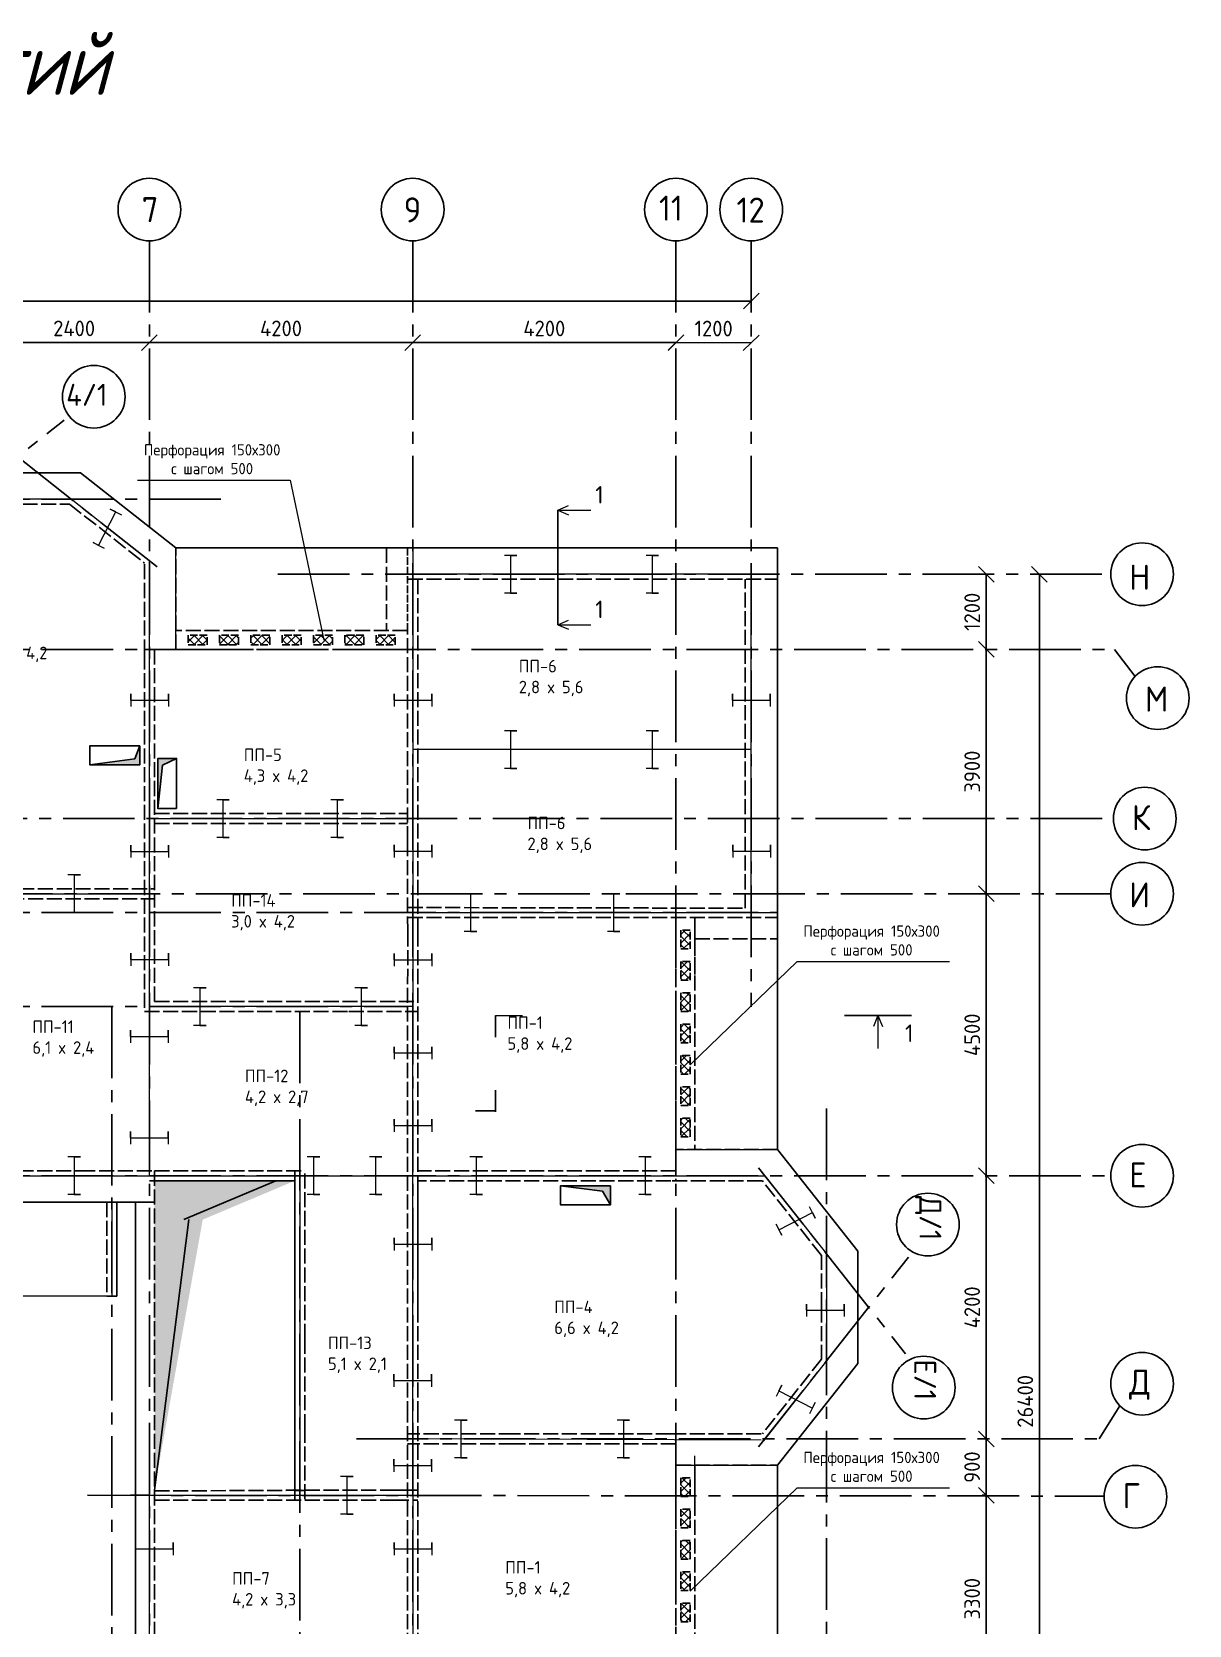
# Model space of a CAD drawing. Header units: millimetres. Extents: x -257254 to 390979, y -202328 to 355504.
# Drawn here: x 144776 to 163235, y 89414 to 114842 of the extents above; entities that cross this region are included whole.
import ezdxf

# ---------------------------------------------------------------- set-up
doc = ezdxf.new("R2010")
doc.units = ezdxf.units.MM
doc.linetypes.add('ACAD_ISO02W100', pattern=[15, 12, -3])
doc.linetypes.add('CENTER2', pattern=[28.575, 19.05, -3.175, 3.175, -3.175])
doc.layers.get('0').update_dxf_attribs({"lineweight": 25})
for name, color, linetype, lineweight in [('Аннотации', 3, 'Continuous', 15), ('перекрытия 2', 3, 'Continuous', 9), ('покрытия', 6, 'Continuous', 18), ('Стены внутренние', 40, 'Continuous', 9), ('Текст', 255, 'Continuous', 20)]:
    doc.layers.add(name, color=color, linetype=linetype, lineweight=lineweight)
doc.layers.add('оси', color=1, linetype='CENTER2')
doc.layers.add('разрез', color=40, linetype='Continuous')
doc.styles.get("Standard").update_dxf_attribs({"font": 'GOST_Common.ttf'})
doc.styles.add('стиль2', font='GOST_Common.ttf', dxfattribs={"height": 2000})
doc.dimstyles.new('ISO-25', dxfattribs={"dimtxt": 250, "dimasz": 250, "dimexe": 1.25, "dimexo": 0.625, "dimgap": 100, "dimtad": 1, "dimdec": 0, "dimtxsty": 'Standard', "dimblk": 'OBLIQUE', "dimcen": 2.5, "dimadec": 0, "dimazin": 0, "dimtfac": 1, "dimtdec": 0, "dimtmove": 0, "dimatfit": 3, "dimfxl": 1, "dimarcsym": 0})

# ---------------------------------------------------------------- blocks, each defined once
blk = doc.blocks.new('_Oblique')
at = {"color": 0, "linetype": 'ByBlock', "lineweight": -2}
blk.add_line((-0.5, -0.5), (0.5, 0.5), dxfattribs=at)
blk = doc.blocks.new('*D88')
at = {"color": 0, "lineweight": -2, "ltscale": 50, "transparency": 16777216}
for p, q in [((144250, 109884), (144250, 109883)), ((144250, 109884), (146650, 109884)), ((146650, 109884), (146650, 109883))]:
    blk.add_line(p, q, dxfattribs=at)
at = {"color": 0, "lineweight": -2, "ltscale": 50, "transparency": 16777216, "xscale": 250, "yscale": 250, "zscale": 250, "rotation": 180}
blk.add_blockref('_Oblique', (144250, 109884), dxfattribs=at)
at = {"color": 0, "lineweight": -2, "ltscale": 50, "transparency": 16777216, "xscale": 250, "yscale": 250, "zscale": 250}
blk.add_blockref('_Oblique', (146650, 109884), dxfattribs=at)
at = {"color": 0, "ltscale": 50, "transparency": 16777216, "insert": (145450, 110109), "char_height": 250, "attachment_point": 5}
blk.add_mtext('2400', dxfattribs=at)
blk = doc.blocks.new('*D89')
at = {"color": 0, "lineweight": -2, "ltscale": 50, "transparency": 16777216}
for p, q in [((146650, 109884), (146650, 109883)), ((146650, 109884), (150850, 109884)), ((150850, 109884), (150850, 109883))]:
    blk.add_line(p, q, dxfattribs=at)
at = {"color": 0, "lineweight": -2, "ltscale": 50, "transparency": 16777216, "xscale": 250, "yscale": 250, "zscale": 250, "rotation": 180}
blk.add_blockref('_Oblique', (146650, 109884), dxfattribs=at)
at = {"color": 0, "lineweight": -2, "ltscale": 50, "transparency": 16777216, "xscale": 250, "yscale": 250, "zscale": 250}
blk.add_blockref('_Oblique', (150850, 109884), dxfattribs=at)
at = {"color": 0, "ltscale": 50, "transparency": 16777216, "insert": (148750, 110109), "char_height": 250, "attachment_point": 5}
blk.add_mtext('4200', dxfattribs=at)
blk = doc.blocks.new('*D73')
at = {"color": 0, "lineweight": -2, "ltscale": 50, "transparency": 16777216}
for p, q in [((150850, 109881), (150850, 109884)), ((150850, 109883), (155050, 109883)), ((155050, 109884), (155050, 109882))]:
    blk.add_line(p, q, dxfattribs=at)
at = {"color": 0, "lineweight": -2, "ltscale": 50, "transparency": 16777216, "xscale": 250, "yscale": 250, "zscale": 250, "rotation": 180}
blk.add_blockref('_Oblique', (150850, 109883), dxfattribs=at)
at = {"color": 0, "lineweight": -2, "ltscale": 50, "transparency": 16777216, "xscale": 250, "yscale": 250, "zscale": 250}
blk.add_blockref('_Oblique', (155050, 109883), dxfattribs=at)
at = {"color": 0, "ltscale": 50, "transparency": 16777216, "insert": (152950, 110108), "char_height": 250, "attachment_point": 5}
blk.add_mtext('4200', dxfattribs=at)
blk = doc.blocks.new('*D74')
at = {"color": 0, "lineweight": -2, "ltscale": 50, "transparency": 16777216}
for p, q in [((160000, 104986), (160001, 104986)), ((160000, 104986), (160000, 101086)), ((160000, 101086), (160001, 101086))]:
    blk.add_line(p, q, dxfattribs=at)
at = {"color": 0, "lineweight": -2, "ltscale": 50, "transparency": 16777216, "xscale": 250, "yscale": 250, "zscale": 250}
for p, rotation in [((160000, 104986), 90), ((160000, 101086), 270)]:
    blk.add_blockref('_Oblique', p, dxfattribs=dict(at, rotation=rotation))
at = {"color": 0, "ltscale": 50, "transparency": 16777216, "insert": (159775, 103036), "char_height": 250, "attachment_point": 5, "rotation": 90}
blk.add_mtext('3900', dxfattribs=at)
blk = doc.blocks.new('*D75')
at = {"color": 0, "lineweight": -2, "ltscale": 50, "transparency": 16777216}
for p, q in [((160000, 101086), (160001, 101086)), ((160000, 101086), (160000, 96586)), ((160022, 96586), (159999, 96586))]:
    blk.add_line(p, q, dxfattribs=at)
at = {"color": 0, "lineweight": -2, "ltscale": 50, "transparency": 16777216, "xscale": 250, "yscale": 250, "zscale": 250}
for p, rotation in [((160000, 101086), 90), ((160000, 96586), 270)]:
    blk.add_blockref('_Oblique', p, dxfattribs=dict(at, rotation=rotation))
at = {"color": 0, "ltscale": 50, "transparency": 16777216, "insert": (159775, 98836), "char_height": 250, "attachment_point": 5, "rotation": 90}
blk.add_mtext('4500', dxfattribs=at)
blk = doc.blocks.new('*D76')
at = {"color": 0, "lineweight": -2, "ltscale": 50, "transparency": 16777216}
for p, q in [((160022, 96586), (159999, 96586)), ((160000, 96586), (160000, 92386)), ((160000, 92386), (160001, 92386))]:
    blk.add_line(p, q, dxfattribs=at)
at = {"color": 0, "lineweight": -2, "ltscale": 50, "transparency": 16777216, "xscale": 250, "yscale": 250, "zscale": 250}
for p, rotation in [((160000, 96586), 90), ((160000, 92386), 270)]:
    blk.add_blockref('_Oblique', p, dxfattribs=dict(at, rotation=rotation))
at = {"color": 0, "ltscale": 50, "transparency": 16777216, "insert": (159775, 94486), "char_height": 250, "attachment_point": 5, "rotation": 90}
blk.add_mtext('4200', dxfattribs=at)
blk = doc.blocks.new('*D77')
at = {"color": 0, "lineweight": -2, "ltscale": 50, "transparency": 16777216}
for p, q in [((159935, 91486), (160001, 91486)), ((160000, 91486), (160000, 88186)), ((160000, 88186), (160001, 88186))]:
    blk.add_line(p, q, dxfattribs=at)
at = {"color": 0, "lineweight": -2, "ltscale": 50, "transparency": 16777216, "xscale": 250, "yscale": 250, "zscale": 250}
for p, rotation in [((160000, 91486), 90), ((160000, 88186), 270)]:
    blk.add_blockref('_Oblique', p, dxfattribs=dict(at, rotation=rotation))
at = {"color": 0, "ltscale": 50, "transparency": 16777216, "insert": (159775, 89836), "char_height": 250, "attachment_point": 5, "rotation": 90}
blk.add_mtext('3300', dxfattribs=at)
blk = doc.blocks.new('*D92')
at = {"color": 0, "lineweight": -2, "ltscale": 50, "transparency": 16777216}
for p, q in [((159999, 92386), (159997, 92386)), ((159999, 91486), (159999, 92386)), ((159999, 91486), (159997, 91486))]:
    blk.add_line(p, q, dxfattribs=at)
at = {"color": 0, "lineweight": -2, "ltscale": 50, "transparency": 16777216, "xscale": 250, "yscale": 250, "zscale": 250}
for p, rotation in [((159999, 92386), 90), ((159999, 91486), 270)]:
    blk.add_blockref('_Oblique', p, dxfattribs=dict(at, rotation=rotation))
at = {"color": 0, "ltscale": 50, "transparency": 16777216, "insert": (159774, 91936), "char_height": 250, "attachment_point": 5, "rotation": 90}
blk.add_mtext('900', dxfattribs=at)
blk = doc.blocks.new('*D93')
at = {"color": 0, "lineweight": -2, "ltscale": 50, "transparency": 16777216}
for p, q in [((159999, 106186), (160000, 106186)), ((159999, 104986), (159999, 106186)), ((159999, 104986), (160000, 104986))]:
    blk.add_line(p, q, dxfattribs=at)
at = {"color": 0, "lineweight": -2, "ltscale": 50, "transparency": 16777216, "xscale": 250, "yscale": 250, "zscale": 250}
for p, rotation in [((159999, 106186), 90), ((159999, 104986), 270)]:
    blk.add_blockref('_Oblique', p, dxfattribs=dict(at, rotation=rotation))
at = {"color": 0, "ltscale": 50, "transparency": 16777216, "insert": (159774, 105586), "char_height": 250, "attachment_point": 5, "rotation": 90}
blk.add_mtext('1200', dxfattribs=at)
blk = doc.blocks.new('*D94')
at = {"color": 0, "lineweight": -2, "ltscale": 50, "transparency": 16777216}
for p, q in [((155050, 109884), (155050, 109883)), ((155050, 109884), (156250, 109879)), ((156250, 109879), (156250, 109878))]:
    blk.add_line(p, q, dxfattribs=at)
at = {"color": 0, "lineweight": -2, "ltscale": 50, "transparency": 16777216, "xscale": 250, "yscale": 250, "zscale": 250}
for p, rotation in [((155050, 109884), 179.7612689669018), ((156250, 109879), 359.7612689669018)]:
    blk.add_blockref('_Oblique', p, dxfattribs=dict(at, rotation=rotation))
at = {"color": 0, "ltscale": 50, "transparency": 16777216, "insert": (155651, 110107), "char_height": 250, "attachment_point": 5, "rotation": 359.7613}
blk.add_mtext('1200', dxfattribs=at)
blk = doc.blocks.new('*D96')
at = {"color": 0, "lineweight": -2, "transparency": 16777216}
for p, q in [((129850, 110544), (129850, 110543)), ((129850, 110544), (156250, 110544)), ((156250, 110393), (156250, 110546))]:
    blk.add_line(p, q, dxfattribs=at)
at = {"color": 0, "lineweight": -2, "transparency": 16777216, "xscale": 250, "yscale": 250, "zscale": 250, "rotation": 180}
blk.add_blockref('_Oblique', (129850, 110544), dxfattribs=at)
at = {"color": 0, "lineweight": -2, "transparency": 16777216, "xscale": 250, "yscale": 250, "zscale": 250}
blk.add_blockref('_Oblique', (156250, 110544), dxfattribs=at)
at = {"color": 0, "transparency": 16777216, "insert": (143050, 110769), "char_height": 250, "attachment_point": 5}
blk.add_mtext('26400', dxfattribs=at)
blk = doc.blocks.new('*D101')
at = {"color": 0, "lineweight": -2, "transparency": 16777216}
for p, q in [((160847, 106186), (160848, 106186)), ((160847, 79786), (160847, 106186)), ((160847, 79786), (160848, 79786))]:
    blk.add_line(p, q, dxfattribs=at)
at = {"color": 0, "lineweight": -2, "transparency": 16777216, "xscale": 250, "yscale": 250, "zscale": 250}
for p, rotation in [((160847, 106186), 90), ((160847, 79786), 270)]:
    blk.add_blockref('_Oblique', p, dxfattribs=dict(at, rotation=rotation))
at = {"color": 0, "transparency": 16777216, "insert": (160622, 92986), "char_height": 250, "attachment_point": 5, "rotation": 90}
blk.add_mtext('26400', dxfattribs=at)

msp = doc.modelspace()

# ---------------------------------------------------------------- hatches: boundary and pattern name
h = msp.add_hatch(color=256)
h.dxf.hatch_style = 1
h.paths.add_polyline_path([(146500.41373, 103446.18492), (146416.85851, 103241.78017), (145700.41373, 103146.18492), (146500.41373, 103146.18492)])
h = msp.add_hatch(color=256)
h.dxf.hatch_style = 1
h.paths.add_polyline_path([(147085.18941, 103246.19097), (146785.18941, 103246.19097), (146785.18941, 102446.19097), (146861.91488, 103139.14527)])
at = {"ltscale": 50}
h = msp.add_hatch(color=256, dxfattribs=at)
h.dxf.hatch_style = 1
h.paths.add_polyline_path([(147501.21885, 95886.09489), (148970.00179, 96506.19097), (146730.00184, 96506.19097), (146733.52641, 91593.81309)])
h = msp.add_hatch(color=256)
h.dxf.hatch_style = 1
h.paths.add_polyline_path([(154008.05866, 96424.26461), (153208.05866, 96424.26461), (153880.40576, 96342.43897), (154008.05866, 96124.26461)])
at = {"layer": 'разрез'}
h = msp.add_hatch(dxfattribs=at)
h.set_pattern_fill('NET', color=256, scale=30, angle=45)
h.paths.add_polyline_path([(130430.00184, 105211.19097), (130130.00184, 105211.19097), (130130.00184, 105061.19097), (130430.00184, 105061.19097)])
h.paths.add_polyline_path([(130930.00184, 105211.19097), (130630.00184, 105211.19097), (130630.00184, 105061.19097), (130930.00184, 105061.19097)])
h.paths.add_polyline_path([(131430.00184, 105211.19097), (131130.00184, 105211.19097), (131130.00184, 105061.19097), (131430.00184, 105061.19097)])
h.paths.add_polyline_path([(131930.00184, 105211.19097), (131630.00184, 105211.19097), (131630.00184, 105061.19097), (131930.00184, 105061.19097)])
h.paths.add_polyline_path([(132430.00184, 105211.19097), (132130.00184, 105211.19097), (132130.00184, 105061.19097), (132430.00184, 105061.19097)])
h.paths.add_polyline_path([(132930.00184, 105211.19097), (132630.00184, 105211.19097), (132630.00184, 105061.19097), (132930.00184, 105061.19097)])
h.paths.add_polyline_path([(133430.00184, 105211.19097), (133130.00184, 105211.19097), (133130.00184, 105061.19097), (133430.00184, 105061.19097)])
h.paths.add_polyline_path([(139170.00184, 105211.19097), (138870.00184, 105211.19097), (138870.00184, 105061.19097), (139170.00184, 105061.19097)])
h.paths.add_polyline_path([(139670.00184, 105211.19097), (139370.00184, 105211.19097), (139370.00184, 105061.19097), (139670.00184, 105061.19097)])
h.paths.add_polyline_path([(140170.00184, 105211.19097), (139870.00184, 105211.19097), (139870.00184, 105061.19097), (140170.00184, 105061.19097)])
h.paths.add_polyline_path([(140729.96775, 105211.19097), (140429.96775, 105211.19097), (140429.96775, 105061.19097), (140729.96775, 105061.19097)])
h.paths.add_polyline_path([(141297.85946, 105211.19097), (140997.85946, 105211.19097), (140997.85946, 105061.19097), (141297.85946, 105061.19097)])
h.paths.add_polyline_path([(141830.00184, 105211.19097), (141530.00184, 105211.19097), (141530.00184, 105061.19097), (141830.00184, 105061.19097)])
h.paths.add_polyline_path([(147570.00184, 105211.19097), (147270.00184, 105211.19097), (147270.00184, 105061.19097), (147570.00184, 105061.19097)])
h.paths.add_polyline_path([(148070.00184, 105211.19097), (147770.00184, 105211.19097), (147770.00184, 105061.19097), (148070.00184, 105061.19097)])
h.paths.add_polyline_path([(148570.00184, 105211.19097), (148270.00184, 105211.19097), (148270.00184, 105061.19097), (148570.00184, 105061.19097)])
h.paths.add_polyline_path([(149070.00184, 105211.19097), (148770.00184, 105211.19097), (148770.00184, 105061.19097), (149070.00184, 105061.19097)])
h.paths.add_polyline_path([(149570.00184, 105211.19097), (149270.00184, 105211.19097), (149270.00184, 105061.19097), (149570.00184, 105061.19097)])
h.paths.add_polyline_path([(150070.00184, 105211.19097), (149770.00184, 105211.19097), (149770.00184, 105061.19097), (150070.00184, 105061.19097)])
h.paths.add_polyline_path([(150570.00184, 105211.19097), (150270.00184, 105211.19097), (150270.00184, 105061.19097), (150570.00184, 105061.19097)])
h.paths.add_polyline_path([(155275.00184, 100506.25685), (155125.00184, 100506.25685), (155125.00184, 100206.25685), (155275.00184, 100206.25685)])
h.paths.add_polyline_path([(155275.00184, 100006.25685), (155125.00184, 100006.25685), (155125.00184, 99706.25685), (155275.00184, 99706.25685)])
h.paths.add_polyline_path([(155275.00184, 99506.25685), (155125.00184, 99506.25685), (155125.00184, 99206.25685), (155275.00184, 99206.25685)])
h.paths.add_polyline_path([(155275.00184, 99006.25685), (155125.00184, 99006.25685), (155125.00184, 98706.25685), (155275.00184, 98706.25685)])
h.paths.add_polyline_path([(155275.00184, 98506.25685), (155125.00184, 98506.25685), (155125.00184, 98206.25685), (155275.00184, 98206.25685)])
h.paths.add_polyline_path([(155275.00184, 98006.25685), (155125.00184, 98006.25685), (155125.00184, 97706.25685), (155275.00184, 97706.25685)])
h.paths.add_polyline_path([(155275.00184, 97506.25685), (155125.00184, 97506.25685), (155125.00184, 97206.25685), (155275.00184, 97206.25685)])
h.paths.add_polyline_path([(155275.00184, 91766.25685), (155125.00184, 91766.25685), (155125.00184, 91479.303), (155275.00184, 91479.1938)])
h.paths.add_polyline_path([(155275.00184, 91266.25685), (155125.00184, 91266.25685), (155125.00184, 90966.25685), (155275.00184, 90966.25685)])
h.paths.add_polyline_path([(155275.00184, 90766.25685), (155125.00184, 90766.25685), (155125.00184, 90466.25685), (155275.00184, 90466.25685)])
h.paths.add_polyline_path([(155275.00184, 90266.25685), (155125.00184, 90266.25685), (155125.00184, 89966.25685), (155275.00184, 89966.25685)])
h.paths.add_polyline_path([(155275.00184, 89766.25685), (155125.00184, 89766.25685), (155125.00184, 89466.25685), (155275.00184, 89466.25685)])
h.paths.add_polyline_path([(155275.00184, 89266.25685), (155125.00184, 89266.25685), (155125.00184, 88966.25685), (155275.00184, 88966.25685)])
h.paths.add_polyline_path([(155275.00184, 83366.25685), (155125.00184, 83366.25685), (155125.00184, 83066.25685), (155275.00184, 83066.25685)])
h.paths.add_polyline_path([(155275.00184, 82866.25685), (155125.00184, 82866.25685), (155125.00184, 82566.25685), (155275.00184, 82566.25685)])
h.paths.add_polyline_path([(155275.00184, 82366.25685), (155125.00184, 82366.25685), (155125.00184, 82066.25685), (155275.00184, 82066.25685)])
h.paths.add_polyline_path([(155275.00184, 81866.25685), (155125.00184, 81866.25685), (155125.00184, 81566.25685), (155275.00184, 81566.25685)])
h.paths.add_polyline_path([(155275.00184, 81366.25685), (155125.00184, 81366.25685), (155125.00184, 81066.25685), (155275.00184, 81066.25685)])
h.paths.add_polyline_path([(155275.00184, 80866.25685), (155125.00184, 80866.25685), (155125.00184, 80566.25685), (155275.00184, 80566.25685)])
h.paths.add_polyline_path([(155275.00184, 80366.25685), (155125.00184, 80366.25685), (155125.00184, 80066.25685), (155275.00184, 80066.25685)])

# ---------------------------------------------------------------- linework, layer by layer
at = {"ltscale": 20}
for p, q in [((144550.00184, 107806.19097), (145550.00184, 107806.19097)), ((145550.00184, 107806.19097), (147070.00184, 106606.19097)), ((150430.00184, 106606.19097), (147070.00184, 106606.19097)), ((155050.00184, 100706.19097), (155050.00184, 100136.19097)), ((155350.00184, 100706.19097), (155350.00184, 100136.19097)), ((156670.00184, 100366.19097), (156670.00184, 97006.19097)), ((157950.00184, 95384.85763), (156670.00184, 97006.19097)), ((148970.00179, 96663.72569), (148970.00179, 93983.72569)), ((146430.00184, 96166.19097), (146430.00184, 79366.19097)), ((157950.00184, 94486.19097), (157950.00184, 95384.85763)), ((157950.00184, 94486.19097), (157950.00184, 93587.5243)), ((148970.00179, 92563.72569), (148970.00179, 93983.72569)), ((157950.00184, 93587.5243), (156670.00184, 91966.19097)), ((148970.00179, 91403.72569), (148970.00179, 92563.72569)), ((155050.00184, 92466.19097), (155050.00184, 91396.69927)), ((155350.00184, 91966.19097), (155350.00184, 91396.69927)), ((156670.00184, 88606.19097), (156670.00184, 91966.19097))]:
    msp.add_line(p, q, dxfattribs=at)
at = {"linetype": 'ACAD_ISO02W100', "ltscale": 20}
for p, q in [((143723.63487, 107306.19097), (145376.42061, 107306.19097)), ((145376.42061, 107306.19097), (146570.00184, 106363.88999)), ((147070.00184, 104986.19097), (147070.00184, 106606.19097)), ((150430.00184, 106606.19097), (150430.00184, 105286.19097)), ((146570.00184, 104906.19097), (146570.00184, 106363.88999)), ((150770.00184, 106106.19097), (156670.00184, 106106.19097)), ((150930.00184, 106106.19097), (150930.00184, 100486.19097)), ((156156.36054, 100856.61244), (156156.36054, 106106.19097)), ((150770.00184, 105286.19097), (147070.00184, 105286.19097)), ((150770.00184, 101924.49759), (150770.00184, 105286.19097)), ((146570.00184, 104986.19097), (150475.00184, 104986.19097)), ((146570.00184, 104906.19097), (146570.00184, 99206.19097)), ((146730.00184, 104986.19097), (146730.00184, 100866.19097)), ((146730.00184, 102366.19097), (150770.00184, 102366.19097)), ((146730.00184, 102206.19097), (150770.00184, 102206.19097)), ((150770.00184, 101924.49759), (150770.27008, 100486.19097)), ((142914.96418, 101006.19097), (146730.00184, 101006.19097)), ((143672.59822, 101166.19097), (146730.00184, 101166.19097)), ((146730.00184, 99366.19097), (146730.00184, 100936.19097)), ((150770.27904, 100706.43091), (156670.00184, 100706.19097)), ((150770.28554, 100866.19746), (156156.36054, 100856.61244)), ((150770.27008, 100486.19097), (150769.96117, 92890.59733)), ((150930.00184, 100486.19097), (150930.00184, 92890.59733)), ((155350.00184, 100366.19097), (156670.00184, 100366.19097)), ((155050.00184, 100136.19097), (155050.00184, 96506.19097)), ((155350.00184, 100081.44512), (155350.00184, 97006.19097)), ((146570.00184, 99206.19097), (149830.00202, 99206.19097)), ((146730.00184, 99366.19097), (148830.00202, 99366.19097)), ((148830.00202, 99366.19097), (150930.00184, 99366.19097)), ((149830.00202, 99206.19097), (150930.00184, 99206.19097)), ((156670.00184, 97006.19097), (155050.00184, 97006.19097)), ((143962.28935, 96666.19097), (145547.69517, 96666.19097)), ((145547.69517, 96666.19097), (146730.00184, 96666.19097)), ((146730.00184, 96666.19097), (146730.00184, 79866.19097)), ((146730.00184, 96666.19097), (149130.00179, 96663.72569)), ((149130.00179, 93983.72569), (149130.00179, 96663.72569)), ((155050.00184, 96666.19097), (150930.00184, 96666.19097)), ((154970.00184, 96506.19097), (150930.00184, 96506.19097)), ((156427.70087, 96506.19097), (154970.00184, 96506.19097)), ((157370.00185, 95312.60972), (156427.70087, 96506.19097)), ((145970.00184, 96166.19097), (145970.00184, 94666.19097)), ((157370.00184, 94486.19097), (157370.00185, 95312.60972)), ((157370.00184, 94486.19097), (157370.00184, 93659.77219)), ((149130.00179, 93983.72569), (149130.00179, 92563.72569)), ((157370.00184, 93659.77219), (156427.70087, 92466.19097)), ((150770.00184, 92890.59733), (150770.00184, 88106.19097)), ((150930.00184, 92890.59733), (150930.00184, 88106.19097)), ((149130.00179, 92563.72569), (149130.00179, 91403.72569)), ((152464.96381, 92466.19097), (150770.00184, 92466.19097)), ((152464.96381, 92306.19097), (150770.00184, 92306.19097)), ((154970.00184, 92466.19097), (152464.96381, 92466.19097)), ((155050.00184, 92306.19097), (152464.96381, 92306.19097)), ((154970.00184, 92466.19097), (156427.70087, 92466.19097)), ((155050.00184, 91966.19097), (156670.00184, 91966.19097)), ((146728.72018, 91556.14655), (149050.00184, 91566.19097)), ((148830.00184, 91566.19097), (150550.00184, 91566.19097)), ((146730.00184, 91406.19097), (150550.00184, 91406.19097)), ((150550.00184, 91406.19097), (150930.00184, 91406.19097)), ((155050.00184, 91486.19097), (155050.00184, 88106.19097)), ((155350.00184, 91396.69927), (155350.00184, 88606.19097))]:
    msp.add_line(p, q, dxfattribs=at)
for p, q in [((153164.64994, 107208.0252), (153164.64994, 105380.13767)), ((145700.41373, 103146.18492), (146416.85851, 103241.78017)), ((146416.85851, 103241.78017), (146500.41373, 103446.18492)), ((146861.91488, 103139.14527), (147085.18941, 103246.19097)), ((146785.18941, 102446.19097), (146861.91488, 103139.14527)), ((151851.08922, 97623.50556), (152172.17659, 97623.50556)), ((153208.05866, 96424.26461), (153880.40576, 96342.43897)), ((146050.00184, 96166.19097), (145970.00184, 96166.19097)), ((146130.00184, 96166.19097), (145970.00184, 96166.19097)), ((146130.00184, 94666.19097), (146130.00184, 96166.19097)), ((153880.40576, 96342.43897), (154008.05866, 96124.26461)), ((145970.00184, 94666.19097), (146130.00184, 94666.19097))]:
    msp.add_line(p, q)
at = {"ltscale": 50}
for p, q in [((150430.00184, 106606.19097), (156670.00184, 106606.19097)), ((156670.00184, 100366.19097), (156670.00184, 106606.19097)), ((150180.00184, 104986.19097), (150770.00184, 104986.19097)), ((162045.96662, 104986.19097), (162372.35059, 104552.74288)), ((150930.00184, 100706.19097), (150930.00184, 100486.19097)), ((149830.00202, 99206.19097), (150030.00202, 99206.19097)), ((148970.00179, 96506.19097), (146650.00184, 96506.19097)), ((147201.2189, 95886.09489), (148670.00184, 96506.19097)), ((150930.00184, 96506.19097), (150930.00184, 94426.19097)), ((138250.00184, 96166.19097), (146730.00184, 96166.19097)), ((146730.00184, 91566.19097), (147281.2189, 95886.09489)), ((161798.34036, 92386.19097), (162131.82668, 92912.59236)), ((148970.00179, 91763.72569), (148970.00179, 91643.72569)), ((149130.00179, 91563.72569), (148970.00179, 91563.72569)), ((150550.00184, 91566.19097), (150930.00184, 91566.19097)), ((146650.00184, 91486.19097), (146350.00184, 91486.19097))]:
    msp.add_line(p, q, dxfattribs=at)
at = {"linetype": 'ACAD_ISO02W100', "ltscale": 10}
for p, q in [((150770.00184, 105286.19097), (150770.00184, 106606.19097)), ((155350.00184, 100366.19097), (155350.00184, 99796.69927))]:
    msp.add_line(p, q, dxfattribs=at)
for points in [[(147270.00184, 105211.19097), (147270.00184, 105061.19097), (147570.00184, 105061.19097), (147570.00184, 105211.19097), (147270.00184, 105211.19097)], [(147770.00184, 105211.19097), (147770.00184, 105061.19097), (148070.00184, 105061.19097), (148070.00184, 105211.19097), (147770.00184, 105211.19097)], [(148270.00184, 105211.19097), (148270.00184, 105061.19097), (148570.00184, 105061.19097), (148570.00184, 105211.19097), (148270.00184, 105211.19097)], [(148770.00184, 105211.19097), (148770.00184, 105061.19097), (149070.00184, 105061.19097), (149070.00184, 105211.19097), (148770.00184, 105211.19097)], [(149270.00184, 105211.19097), (149270.00184, 105061.19097), (149570.00184, 105061.19097), (149570.00184, 105211.19097), (149270.00184, 105211.19097)], [(149770.00184, 105211.19097), (149770.00184, 105061.19097), (150070.00184, 105061.19097), (150070.00184, 105211.19097), (149770.00184, 105211.19097)], [(150270.00184, 105211.19097), (150270.00184, 105061.19097), (150570.00184, 105061.19097), (150570.00184, 105211.19097), (150270.00184, 105211.19097)], [(155125.00184, 100206.25685), (155275.00184, 100206.25685), (155275.00184, 100506.25685), (155125.00184, 100506.25685), (155125.00184, 100206.25685)], [(155125.00184, 99706.25685), (155275.00184, 99706.25685), (155275.00184, 100006.25685), (155125.00184, 100006.25685), (155125.00184, 99706.25685)], [(155125.00184, 99206.25685), (155275.00184, 99206.25685), (155275.00184, 99506.25685), (155125.00184, 99506.25685), (155125.00184, 99206.25685)], [(155125.00184, 98706.25685), (155275.00184, 98706.25685), (155275.00184, 99006.25685), (155125.00184, 99006.25685), (155125.00184, 98706.25685)], [(155125.00184, 98206.25685), (155275.00184, 98206.25685), (155275.00184, 98506.25685), (155125.00184, 98506.25685), (155125.00184, 98206.25685)], [(155125.00184, 97706.25685), (155275.00184, 97706.25685), (155275.00184, 98006.25685), (155125.00184, 98006.25685), (155125.00184, 97706.25685)], [(155125.00184, 97206.25685), (155275.00184, 97206.25685), (155275.00184, 97506.25685), (155125.00184, 97506.25685), (155125.00184, 97206.25685)], [(155125.00184, 91466.25685), (155275.00184, 91466.25685), (155275.00184, 91766.25685), (155125.00184, 91766.25685), (155125.00184, 91466.25685)], [(155125.00184, 90966.25685), (155275.00184, 90966.25685), (155275.00184, 91266.25685), (155125.00184, 91266.25685), (155125.00184, 90966.25685)], [(155125.00184, 90466.25685), (155275.00184, 90466.25685), (155275.00184, 90766.25685), (155125.00184, 90766.25685), (155125.00184, 90466.25685)], [(155125.00184, 89966.25685), (155275.00184, 89966.25685), (155275.00184, 90266.25685), (155125.00184, 90266.25685), (155125.00184, 89966.25685)], [(155125.00184, 89466.25685), (155275.00184, 89466.25685), (155275.00184, 89766.25685), (155125.00184, 89766.25685), (155125.00184, 89466.25685)]]:
    msp.add_lwpolyline(points, dxfattribs=at)
for points in [[(146500.41373, 103446.18492), (145700.41373, 103446.18492), (145700.41373, 103146.18492), (146500.41373, 103146.18492)], [(147085.18941, 102446.19097), (147085.18941, 103246.19097), (146785.18941, 103246.19097), (146785.18941, 102446.19097)], [(154008.05866, 96424.26461), (153208.05866, 96424.26461), (153208.05866, 96124.26461), (154008.05866, 96124.26461)]]:
    msp.add_lwpolyline(points, close=True)
at = {"ltscale": 50}
for centre in [(146650.00184, 112004.91107), (150850.00184, 112004.91107), (155050.00184, 112004.91107), (156250.00184, 112004.91107), (145763.73883, 109019.15057), (162484.37252, 106186.19097), (162735.25805, 104208.79787), (162528.16059, 102286.19097), (162484.37252, 101086.19097), (162484.37252, 96586.19097), (159068.38214, 95807.53114), (159002.34289, 93205.98449), (162484.37252, 93267.15044), (162378.97899, 91464.22428)]:
    msp.add_circle(centre, 500, dxfattribs=at)
at = {"layer": 'оси', "ltscale": 60}
for p, q in [((146650.00184, 111504.91107), (146650.00184, 76539.68818)), ((150850.00184, 111504.91107), (150850.00184, 76539.68818)), ((155050.00184, 111504.91107), (155050.00184, 76539.68818)), ((156250.00184, 111504.91107), (156250.00184, 99282.05095)), ((142323.85393, 106302.51254), (145292.17158, 108645.92121)), ((146772.81916, 106302.51254), (143747.49758, 108690.92432)), ((126072.49238, 107386.19097), (147933.21725, 107386.19097)), ((148697.90725, 106186.19097), (161984.37252, 106186.19097)), ((126072.49238, 104986.19097), (162045.96662, 104986.19097)), ((143557.96945, 102286.19097), (162028.16059, 102286.19097)), ((135390.00184, 101086.19097), (161984.37252, 101086.19097)), ((126072.49238, 100786.19097), (156670.00184, 100786.19097)), ((126072.49238, 99286.19097), (150770.00184, 99286.19097)), ((146050.00184, 99286.19097), (146050.00184, 76901.1046)), ((149050.00179, 99206.01239), (149050.00179, 76539.50961)), ((157450.00184, 97658.65163), (157450.00184, 76539.68818)), ((156368.4812, 96710.67358), (158711.88988, 93742.35593)), ((126072.49238, 96586.19097), (161984.37252, 96586.19097)), ((156368.4812, 92261.70835), (158756.89298, 95287.02993)), ((149952.95142, 92386.19097), (161798.34036, 92386.19097)), ((145663.69874, 91486.19097), (161879.08226, 91474.38593))]:
    msp.add_line(p, q, dxfattribs=at)
at = {"layer": 'перекрытия 2', "ltscale": 50}
for p, q in [((145411.05078, 107386.19097), (143696.51327, 107386.19097)), ((146673.74105, 106380.7321), (145400.15982, 107386.19097)), ((145839.91562, 106645.8824), (146114.90983, 107179.15361)), ((146114.90983, 107179.15361), (146026.0313, 107224.98598)), ((146026.0313, 107224.98598), (146203.78837, 107133.32125)), ((145839.91562, 106645.8824), (145751.03709, 106691.71477)), ((145751.03709, 106691.71477), (145928.79416, 106600.05004)), ((150580.00184, 106606.19097), (147070.00184, 106606.19097)), ((147070.00184, 106606.19097), (150850.00184, 106606.19097)), ((150850.00184, 106606.19097), (150850.00184, 104986.19097)), ((146650.00184, 100786.19097), (146650.00184, 106399.47358)), ((152513.04015, 106486.19097), (152313.04015, 106486.19097)), ((152413.04015, 106486.19097), (152413.04015, 105886.19097)), ((152413.04015, 106486.19097), (152513.04015, 106486.19097)), ((154772.51252, 106486.19097), (154572.51252, 106486.19097)), ((154672.51252, 106486.19097), (154672.51252, 105886.19097)), ((154672.51252, 106486.19097), (154772.51252, 106486.19097)), ((156250.00184, 106186.19097), (150850.00184, 106186.19097)), ((156250.00184, 100786.19097), (156250.00184, 106186.19097)), ((152513.04015, 105886.19097), (152313.04015, 105886.19097)), ((152413.04015, 105886.19097), (152513.04015, 105886.19097)), ((154772.51252, 105886.19097), (154572.51252, 105886.19097)), ((154672.51252, 105886.19097), (154772.51252, 105886.19097)), ((150850.00184, 104986.19097), (150850.00184, 99286.19097)), ((146353.68543, 104176.10802), (146353.68543, 104276.10802)), ((146353.68543, 104276.10802), (146353.68543, 104076.10802)), ((146953.68543, 104176.10802), (146953.68543, 104276.10802)), ((146953.68543, 104276.10802), (146953.68543, 104076.10802)), ((150553.68543, 104176.10802), (150553.68543, 104276.10802)), ((150553.68543, 104276.10802), (150553.68543, 104076.10802)), ((151153.68543, 104176.10802), (151153.68543, 104276.10802)), ((151153.68543, 104276.10802), (151153.68543, 104076.10802)), ((155953.68543, 104176.10802), (155953.68543, 104276.10802)), ((155953.68543, 104276.10802), (155953.68543, 104076.10802)), ((156553.68543, 104176.10802), (156553.68543, 104276.10802)), ((156553.68543, 104276.10802), (156553.68543, 104076.10802)), ((146353.68543, 104176.10802), (146953.68543, 104176.10802)), ((150553.68543, 104176.10802), (151153.68543, 104176.10802)), ((155953.68543, 104176.10802), (156553.68543, 104176.10802)), ((152513.04015, 103686.19097), (152313.04015, 103686.19097)), ((152413.04015, 103686.19097), (152413.04015, 103086.19097)), ((152413.04015, 103686.19097), (152513.04015, 103686.19097)), ((154772.51252, 103686.19097), (154572.51252, 103686.19097)), ((154672.51252, 103686.19097), (154672.51252, 103086.19097)), ((154672.51252, 103686.19097), (154772.51252, 103686.19097)), ((156250.00184, 103386.19097), (150850.00184, 103386.19097)), ((152513.04015, 103086.19097), (152313.04015, 103086.19097)), ((152413.04015, 103086.19097), (152513.04015, 103086.19097)), ((154772.51252, 103086.19097), (154572.51252, 103086.19097)), ((154672.51252, 103086.19097), (154772.51252, 103086.19097)), ((147924.01958, 102586.19097), (147724.01958, 102586.19097)), ((147824.01958, 102586.19097), (147824.01958, 101986.19097)), ((147824.01958, 102586.19097), (147924.01958, 102586.19097)), ((149745.39836, 102586.19097), (149545.39836, 102586.19097)), ((149645.39836, 102586.19097), (149645.39836, 101986.19097)), ((149645.39836, 102586.19097), (149745.39836, 102586.19097)), ((146650.00184, 102286.19097), (150850.00184, 102286.19097)), ((147924.01958, 101986.19097), (147724.01958, 101986.19097)), ((147824.01958, 101986.19097), (147924.01958, 101986.19097)), ((149745.39836, 101986.19097), (149545.39836, 101986.19097)), ((149645.39836, 101986.19097), (149745.39836, 101986.19097)), ((146353.68543, 101763.07333), (146353.68543, 101863.07333)), ((146353.68543, 101863.07333), (146353.68543, 101663.07333)), ((146353.68543, 101763.07333), (146953.68543, 101763.07333)), ((146953.68543, 101763.07333), (146953.68543, 101863.07333)), ((146953.68543, 101863.07333), (146953.68543, 101663.07333)), ((150557.36903, 101765.42389), (150557.36903, 101865.42389)), ((150557.36903, 101865.42389), (150557.36903, 101665.42389)), ((150557.36903, 101765.42389), (151157.36903, 101765.42389)), ((151157.36903, 101765.42389), (151157.36903, 101865.42389)), ((151157.36903, 101865.42389), (151157.36903, 101665.42389)), ((155957.36903, 101765.42389), (155957.36903, 101865.42389)), ((155957.36903, 101865.42389), (155957.36903, 101665.42389)), ((155957.36903, 101765.42389), (156557.36903, 101765.42389)), ((156557.36903, 101765.42389), (156557.36903, 101865.42389)), ((156557.36903, 101865.42389), (156557.36903, 101665.42389)), ((145550.00184, 101386.19097), (145350.00184, 101386.19097)), ((145450.00184, 101386.19097), (145450.00184, 100786.19097)), ((145450.00184, 101386.19097), (145550.00184, 101386.19097)), ((144250.00184, 101086.19097), (146650.00184, 101086.19097)), ((151871.65888, 101086.19097), (151671.65888, 101086.19097)), ((151771.65888, 101086.19097), (151771.65888, 100486.19097)), ((151771.65888, 101086.19097), (151871.65888, 101086.19097)), ((154155.17982, 101086.19097), (153955.17982, 101086.19097)), ((154055.17982, 101086.19097), (154055.17982, 100486.19097)), ((154055.17982, 101086.19097), (154155.17982, 101086.19097)), ((145550.00184, 100786.19097), (145350.00184, 100786.19097)), ((145450.00184, 100786.19097), (145550.00184, 100786.19097)), ((146650.00184, 99286.19097), (146650.00184, 100786.19097)), ((150850.00184, 100786.19097), (156670.00184, 100786.19097)), ((156670.00184, 100786.19097), (156670.00184, 97006.19097)), ((151871.65888, 100486.19097), (151671.65888, 100486.19097)), ((151771.65888, 100486.19097), (151871.65888, 100486.19097)), ((154155.17982, 100486.19097), (153955.17982, 100486.19097)), ((154055.17982, 100486.19097), (154155.17982, 100486.19097)), ((146353.68543, 100036.19097), (146353.68543, 100136.19097)), ((146353.68543, 100136.19097), (146353.68543, 99936.19097)), ((146353.68543, 100036.19097), (146953.68543, 100036.19097)), ((146953.68543, 100036.19097), (146953.68543, 100136.19097)), ((146953.68543, 100136.19097), (146953.68543, 99936.19097)), ((150553.68543, 100032.77478), (150553.68543, 100132.77478)), ((150553.68543, 100132.77478), (150553.68543, 99932.77478)), ((150553.68543, 100032.77478), (151153.68543, 100032.77478)), ((151153.68543, 100032.77478), (151153.68543, 100132.77478)), ((151153.68543, 100132.77478), (151153.68543, 99932.77478)), ((147555.99865, 99586.19097), (147355.99865, 99586.19097)), ((147455.99865, 99586.19097), (147455.99865, 98986.19097)), ((147455.99865, 99586.19097), (147555.99865, 99586.19097)), ((150130.00202, 99586.19097), (149930.00202, 99586.19097)), ((150030.00202, 99586.19097), (150030.00202, 98986.19097)), ((150030.00202, 99586.19097), (150130.00202, 99586.19097)), ((150850.00184, 99286.19097), (146650.00184, 99286.19097)), ((146650.00184, 96586.19097), (146650.00184, 99286.19097)), ((150850.00184, 96586.19097), (150850.00184, 99286.19097)), ((147555.99865, 98986.19097), (147355.99865, 98986.19097)), ((147455.99865, 98986.19097), (147555.99865, 98986.19097)), ((150130.00202, 98986.19097), (149930.00202, 98986.19097)), ((150030.00202, 98986.19097), (150130.00202, 98986.19097)), ((146350.00184, 98807.42393), (146350.00184, 98907.42393)), ((146350.00184, 98907.42393), (146350.00184, 98707.42393)), ((146350.00184, 98807.42393), (146950.00184, 98807.42393)), ((146950.00184, 98807.42393), (146950.00184, 98907.42393)), ((146950.00184, 98907.42393), (146950.00184, 98707.42393)), ((150553.68543, 98546.00494), (150553.68543, 98646.00494)), ((150553.68543, 98646.00494), (150553.68543, 98446.00494)), ((150553.68543, 98546.00494), (151153.68543, 98546.00494)), ((151153.68543, 98546.00494), (151153.68543, 98646.00494)), ((151153.68543, 98646.00494), (151153.68543, 98446.00494)), ((150553.68543, 97386.85133), (150553.68543, 97486.85133)), ((150553.68543, 97486.85133), (150553.68543, 97286.85133)), ((150553.68543, 97386.85133), (151153.68543, 97386.85133)), ((151153.68543, 97386.85133), (151153.68543, 97486.85133)), ((151153.68543, 97486.85133), (151153.68543, 97286.85133)), ((146350.00184, 97190.84877), (146350.00184, 97290.84877)), ((146350.00184, 97290.84877), (146350.00184, 97090.84877)), ((146350.00184, 97190.84877), (146950.00184, 97190.84877)), ((146950.00184, 97190.84877), (146950.00184, 97290.84877)), ((146950.00184, 97290.84877), (146950.00184, 97090.84877)), ((145550.00184, 96886.19097), (145350.00184, 96886.19097)), ((145450.00184, 96886.19097), (145450.00184, 96286.19097)), ((145450.00184, 96886.19097), (145550.00184, 96886.19097)), ((149368.8181, 96886.19097), (149168.8181, 96886.19097)), ((149268.8181, 96886.19097), (149268.8181, 96286.19097)), ((149268.8181, 96886.19097), (149368.8181, 96886.19097)), ((150359.78111, 96886.19097), (150159.78111, 96886.19097)), ((150259.78111, 96886.19097), (150259.78111, 96286.19097)), ((150259.78111, 96886.19097), (150359.78111, 96886.19097)), ((151961.92785, 96886.19097), (151761.92785, 96886.19097)), ((151861.92785, 96886.19097), (151861.92785, 96286.19097)), ((151861.92785, 96886.19097), (151961.92785, 96886.19097)), ((154656.73933, 96886.19097), (154456.73933, 96886.19097)), ((154556.73933, 96886.19097), (154556.73933, 96286.19097)), ((154556.73933, 96886.19097), (154656.73933, 96886.19097)), ((146650.00184, 96586.19097), (150850.00184, 96586.19097)), ((150850.00184, 91486.19097), (150850.00184, 96586.19097)), ((150850.00184, 96586.19097), (155050.00184, 96586.19097)), ((156467.03852, 96586.19097), (157450.00184, 95340.74744)), ((145550.00184, 96286.19097), (145350.00184, 96286.19097)), ((145450.00184, 96286.19097), (145550.00184, 96286.19097)), ((149368.8181, 96286.19097), (149168.8181, 96286.19097)), ((149268.8181, 96286.19097), (149368.8181, 96286.19097)), ((150359.78111, 96286.19097), (150159.78111, 96286.19097)), ((150259.78111, 96286.19097), (150359.78111, 96286.19097)), ((151961.92785, 96286.19097), (151761.92785, 96286.19097)), ((151861.92785, 96286.19097), (151961.92785, 96286.19097)), ((154656.73933, 96286.19097), (154456.73933, 96286.19097)), ((154556.73933, 96286.19097), (154656.73933, 96286.19097)), ((156692.4839, 95724.89489), (157225.75511, 95999.8891)), ((157271.58748, 95911.01056), (157179.92275, 96088.76763)), ((157225.75511, 95999.8891), (157271.58748, 95911.01056)), ((156738.31627, 95636.01635), (156646.65153, 95813.77342)), ((156692.4839, 95724.89489), (156738.31627, 95636.01635)), ((150553.68543, 95494.89155), (150553.68543, 95594.89155)), ((150553.68543, 95594.89155), (150553.68543, 95394.89155)), ((150553.68543, 95494.89155), (151153.68543, 95494.89155)), ((151153.68543, 95494.89155), (151153.68543, 95594.89155)), ((151153.68543, 95594.89155), (151153.68543, 95394.89155)), ((157450.00184, 95340.74744), (157450.00184, 93631.63449)), ((157132.79246, 94438.76129), (157132.79246, 94538.76129)), ((157132.79246, 94538.76129), (157132.79246, 94338.76129)), ((157132.79246, 94438.76129), (157732.79246, 94438.76129)), ((157732.79246, 94438.76129), (157732.79246, 94538.76129)), ((157732.79246, 94538.76129), (157732.79246, 94338.76129)), ((157450.00184, 93631.63449), (156444.8309, 92358.05326)), ((150550.00184, 93317.12996), (150550.00184, 93417.12996)), ((150550.00184, 93417.12996), (150550.00184, 93217.12996)), ((151150.00184, 93317.12996), (151150.00184, 93417.12996)), ((151150.00184, 93417.12996), (151150.00184, 93217.12996)), ((150550.00184, 93317.12996), (151150.00184, 93317.12996)), ((156738.31627, 93241.50623), (156646.65153, 93063.74916)), ((156692.4839, 93152.62769), (156738.31627, 93241.50623)), ((156692.4839, 93152.62769), (157225.75511, 92877.63348)), ((157271.58748, 92966.51202), (157179.92275, 92788.75495)), ((157225.75511, 92877.63348), (157271.58748, 92966.51202)), ((151717.48283, 92686.19097), (151517.48283, 92686.19097)), ((151617.48283, 92686.19097), (151617.48283, 92086.19097)), ((151617.48283, 92686.19097), (151717.48283, 92686.19097)), ((154311.33713, 92686.19097), (154111.33713, 92686.19097)), ((154211.33713, 92686.19097), (154211.33713, 92086.19097)), ((154211.33713, 92686.19097), (154311.33713, 92686.19097)), ((156409.06994, 92368.23628, 946.49663), (150850.00184, 92386.19097)), ((150550.00184, 91961.14364), (150550.00184, 92061.14364)), ((150550.00184, 92061.14364), (150550.00184, 91861.14364)), ((151150.00184, 91961.14364), (151150.00184, 92061.14364)), ((151150.00184, 92061.14364), (151150.00184, 91861.14364)), ((151717.48283, 92086.19097), (151517.48283, 92086.19097)), ((151617.48283, 92086.19097), (151717.48283, 92086.19097)), ((154311.33713, 92086.19097), (154111.33713, 92086.19097)), ((154211.33713, 92086.19097), (154311.33713, 92086.19097)), ((155350.00184, 91966.19097), (155350.00184, 92116.19097)), ((150550.00184, 91961.14364), (151150.00184, 91961.14364)), ((156670.00184, 91966.19097), (156670.00184, 88606.19097)), ((149900.00184, 91786.19097), (149700.00184, 91786.19097)), ((149800.00184, 91786.19097), (149800.00184, 91186.19097)), ((149800.00184, 91786.19097), (149900.00184, 91786.19097)), ((146650.00184, 91486.19097), (150850.00184, 91486.19097)), ((146650.00184, 88186.19097), (146650.00184, 91486.19097)), ((148750.00184, 91486.19097), (150850.00184, 91486.19097)), ((150850.00184, 91486.19097), (150850.00184, 88186.19097)), ((149900.00184, 91186.19097), (149700.00184, 91186.19097)), ((149800.00184, 91186.19097), (149900.00184, 91186.19097)), ((146430.00184, 90631.10445), (146430.00184, 90731.10445)), ((146430.00184, 90731.10445), (146430.00184, 90531.10445)), ((146430.00184, 90631.10445), (147030.00184, 90631.10445)), ((147030.00184, 90631.10445), (147030.00184, 90731.10445)), ((147030.00184, 90731.10445), (147030.00184, 90531.10445)), ((150553.68543, 90631.10445), (150553.68543, 90731.10445)), ((150553.68543, 90731.10445), (150553.68543, 90531.10445)), ((150553.68543, 90631.10445), (151153.68543, 90631.10445)), ((151153.68543, 90631.10445), (151153.68543, 90731.10445)), ((151153.68543, 90731.10445), (151153.68543, 90531.10445))]:
    msp.add_line(p, q, dxfattribs=at)
at = {"layer": 'перекрытия 2'}
for p, q in [((147070.00184, 104986.19097), (147070.00184, 106606.19097)), ((146650.00184, 104986.19097), (147070.00184, 104986.19097)), ((138250.00184, 101086.19097), (146650.00184, 101086.19097)), ((155050.00184, 96586.19097), (155050.00184, 97006.19097)), ((155050.00184, 97006.19097), (156670.00184, 97006.19097)), ((142600.00184, 96586.19097), (146650.00184, 96586.19097)), ((146500.00184, 96586.19097), (146650.00184, 96586.19097)), ((155050.00184, 96586.19097), (156467.03852, 96586.19097)), ((155050.00184, 92306.19097), (155050.00184, 91966.19097)), ((155050.00184, 91966.19097), (156670.00184, 91966.19097))]:
    msp.add_line(p, q, dxfattribs=at)
at = {"layer": 'перекрытия 2', "linetype": 'ACAD_ISO02W100', "ltscale": 10}
msp.add_line((155350.00184, 100366.19097), (155350.00184, 100516.19097), dxfattribs=at)
at = {"layer": 'перекрытия 2', "linetype": 'ByBlock', "ltscale": 50}
msp.add_line((149050.00179, 96583.72569), (149050.00179, 91483.72569), dxfattribs=at)
at = {"layer": 'перекрытия 2'}
msp.add_lwpolyline([(142450.00184, 96166.19097), (146050.00184, 96166.19097), (146050.00184, 94666.19097), (142450.00184, 94666.19097), (142450.00184, 96166.19097)], dxfattribs=at)
at = {"layer": 'покрытия'}
for p, q in [((153164.64994, 107208.0252), (153338.21756, 107280.2758)), ((153164.64994, 107208.0252), (153693.2136, 107208.0252)), ((153164.64994, 107208.0252), (153338.21756, 107135.77459)), ((153164.64994, 105380.13767), (153338.21756, 105452.38827)), ((153164.64994, 105380.13767), (153693.2136, 105380.13767)), ((153164.64994, 105380.13767), (153338.21756, 105307.88707)), ((152172.17659, 99144.2881), (152172.17659, 99144.2881)), ((152172.17659, 99144.2881), (152172.17659, 99144.2881)), ((152172.17659, 99144.2881), (152602.03176, 99144.2881)), ((158272.32025, 99144.2881), (158200.06965, 98970.72048)), ((158272.32025, 99144.2881), (158272.32025, 98615.72445)), ((158272.32025, 99144.2881), (158344.57085, 98970.72048))]:
    msp.add_line(p, q, dxfattribs=at)
at = {"layer": 'разрез'}
for p, q in [((152172.17659, 98797.45083), (152172.17659, 99144.2881)), ((157736.32963, 99144.2881), (158808.31087, 99144.2881)), ((152172.17659, 97605.5431), (152172.17659, 97952.38037))]:
    msp.add_line(p, q, dxfattribs=at)
at = {"layer": 'Стены внутренние'}
msp.add_line((146730.00184, 96506.19097), (148830.00184, 96506.19097), dxfattribs=at)
at = {"layer": 'Текст'}
for points in [[(146462.6213, 107687.02854), (146462.6213, 107687.02854), (148894.96371, 107687.02854)], [(148894.96371, 107687.02854), (149433.12349, 105131.89947)], [(156981.73839, 100006.77576), (155275.00184, 98356.25685)], [(156981.73839, 100006.77576), (156981.73839, 100006.77576), (159414.0808, 100006.77576)], [(156981.73839, 91606.77576), (155275.00184, 89956.25685)], [(156981.73839, 91606.77576), (156981.73839, 91606.77576), (159414.0808, 91606.77576)]]:
    msp.add_lwpolyline(points, dxfattribs=at)

# ---------------------------------------------------------------- texts
at = {"ltscale": 50}
for s, height, p in [('7', 400, (146528.53184, 111804.70923)), ('9', 400, (150706.2424, 111800.48624)), ('11', 400, (154777.76023, 111828.11006)), ('12', 400, (156015.30339, 111797.71094)), ('4/1', 350, (145323.0658, 108874.83551)), ('1', 280, (153762.24052, 107313.08939, 591.99993)), ('Н', 400, (162278.69516, 105937.98738)), ('1', 280, (153762.24052, 105485.20186, 591.99993)), ('М', 400, (162529.28755, 103993.45388)), ('К', 400, (162322.30572, 102102.90057)), ('И', 400, (162278.40201, 100869.55861)), ('1', 280, (158704.66902, 98720.78864, 591.99993)), ('Е', 400, (162278.40201, 96399.44297)), ('Д', 400, (162278.40201, 93093.17222)), ('Г', 400, (162173.00849, 91280.75605))]:
    msp.add_text(s, height=height, dxfattribs=at).set_placement(p)
for s, p in [('Д/1', (158934.38735, 96261.46403)), ('Е/1', (158850.25883, 93655.31234))]:
    msp.add_text(s, height=350, rotation=270, dxfattribs=at).set_placement(p)
at = {"layer": 'Аннотации', "oblique": 15, "width": 0.8}
msp.add_text('План перекрытий', height=1000, dxfattribs=at).set_placement((137302.15603, 113834.90506))
at = {"layer": 'перекрытия 2', "ltscale": 50, "char_height": 200, "attachment_point": 1}
for s, insert in [('ПП-4\\P6,3 х 4,2', (143998.50108, 105363.5522)), ('ПП-6\\P2,8 х 5,6', (152542.78058, 104818.9887)), ('ПП-5\\P4,3 х 4,2', (148156.07215, 103404.22668)), ('ПП-6\\P2,8 х 5,6', (152681.45795, 102316.39715)), ('ПП-14\\P3,0 х 4,2', (147954.86656, 101080.30956)), ('ПП-11\\P6,1 х 2,4', (144784.3735, 99064.82497)), ('ПП-1\\P5,8 х 4,2', (152362.05852, 99129.08338)), ('ПП-12\\P4,2 х 2,7', (148174.49273, 98279.52558)), ('ПП-4\\P6,6 х 4,2', (153109.31765, 94592.79691)), ('ПП-13\\P5,1 х 2,1', (149499.2824, 94019.46358)), ('ПП-1\\P5,8 х 4,2', (152327.18972, 90436.73822)), ('ПП-7\\P4,2 х 3,3', (147969.96566, 90260.66077))]:
    msp.add_mtext_dynamic_manual_height_columns(s, width=1735.8464127, gutter_width=3000, heights=[0], dxfattribs=dict(at, insert=insert))
at = {"layer": 'Текст', "char_height": 180, "attachment_point": 3, "style": 'стиль2'}
for insert in [(148741.5939, 108261.08634), (159260.71099, 100580.83356), (159260.71099, 92180.83356)]:
    msp.add_mtext_dynamic_manual_height_columns('\\pxqc;Перфорация 150х300\\Pс шагом 500', width=2180, gutter_width=2500, heights=[0], dxfattribs=dict(at, insert=insert))

# ---------------------------------------------------------------- dimensions: what is measured, and where the dimension line sits
dim = msp.add_linear_dim(base=(156250.00184, 110544.37094), p1=(129850.00184, 110544.37094), p2=(156250.00184, 110392.28853), dimstyle='ISO-25')
dim.commit()
dim.dimension.update_dxf_attribs({"geometry": '*D96', "text_midpoint": (143050.00184, 110769.37094)})
at = {"ltscale": 50}
for base, p1, p2, picture, middle in [((146650.00184, 109884.43858), (144250.00184, 109884.43858), (146650.00184, 109884.43858), '*D88', (145450.00184, 110109.43858)), ((150850.00184, 109884.43858), (146650.00184, 109884.43858), (150850.00184, 109884.43858), '*D89', (148750.00184, 110109.43858)), ((155050.00184, 109883.18858), (150850.00184, 109880.68858), (155050.00184, 109884.43858), '*D73', (152950.00184, 110108.18858))]:
    dim = msp.add_linear_dim(base=base, p1=p1, p2=p2, dimstyle='ISO-25', override={"dimtmove": 1}, dxfattribs=at)
    dim.commit()
    dim.dimension.update_dxf_attribs({"geometry": picture, "text_midpoint": middle})
dim = msp.add_aligned_dim(p1=(155050.00184, 109884.43858), p2=(156250.00184, 109879.43858), distance=0, dimstyle='ISO-25', dxfattribs=at)
dim.commit()
dim.dimension.update_dxf_attribs({"geometry": '*D94', "text_midpoint": (155650.93933, 110106.93663)})
for base, p1, p2, picture, middle in [((159998.5921, 106186.19097), (159998.5921, 104986.19097), (159998.5921, 106186.19097), '*D93', (159998.5921, 105586.19097)), ((159998.5921, 92386.19097), (159999.8421, 91486.19097), (159999.8421, 92386.19097), '*D92', (159998.5921, 91936.19097))]:
    dim = msp.add_linear_dim(base=base, p1=p1, p2=p2, angle=90, dimstyle='ISO-25', dxfattribs=at)
    dim.commit()
    dim.dimension.update_dxf_attribs({"geometry": picture, "text_midpoint": middle, "dimtype": 160})
dim = msp.add_linear_dim(base=(160846.61107, 106186.19097), p1=(160846.61107, 79786.19097), p2=(160846.61107, 106186.19097), angle=90, dimstyle='ISO-25')
dim.commit()
dim.dimension.update_dxf_attribs({"geometry": '*D101', "text_midpoint": (160621.61107, 92986.19097)})
dim = msp.add_linear_dim(base=(159999.8421, 101086.19097), p1=(159999.8421, 104986.19097), p2=(159999.8421, 101086.19097), angle=90, dimstyle='ISO-25', dxfattribs=at)
dim.commit()
dim.dimension.update_dxf_attribs({"geometry": '*D74', "text_midpoint": (159774.8421, 103036.19097)})
for base, p1, p2, picture, middle in [((159999.8421, 96586.19097), (159999.8421, 101086.19097), (160023.0303, 96586.19097), '*D75', (159774.8421, 98836.19097)), ((159999.8421, 92386.19097), (160023.0303, 96586.19097), (159999.8421, 92386.19097), '*D76', (159774.8421, 94486.19097)), ((159999.8421, 88186.19097), (159934.6285, 91486.19097), (159999.8421, 88186.19097), '*D77', (159774.8421, 89836.19097))]:
    dim = msp.add_linear_dim(base=base, p1=p1, p2=p2, angle=90, dimstyle='ISO-25', override={"dimtmove": 1}, dxfattribs=at)
    dim.commit()
    dim.dimension.update_dxf_attribs({"geometry": picture, "text_midpoint": middle})

doc.saveas('drawing.dxf')
